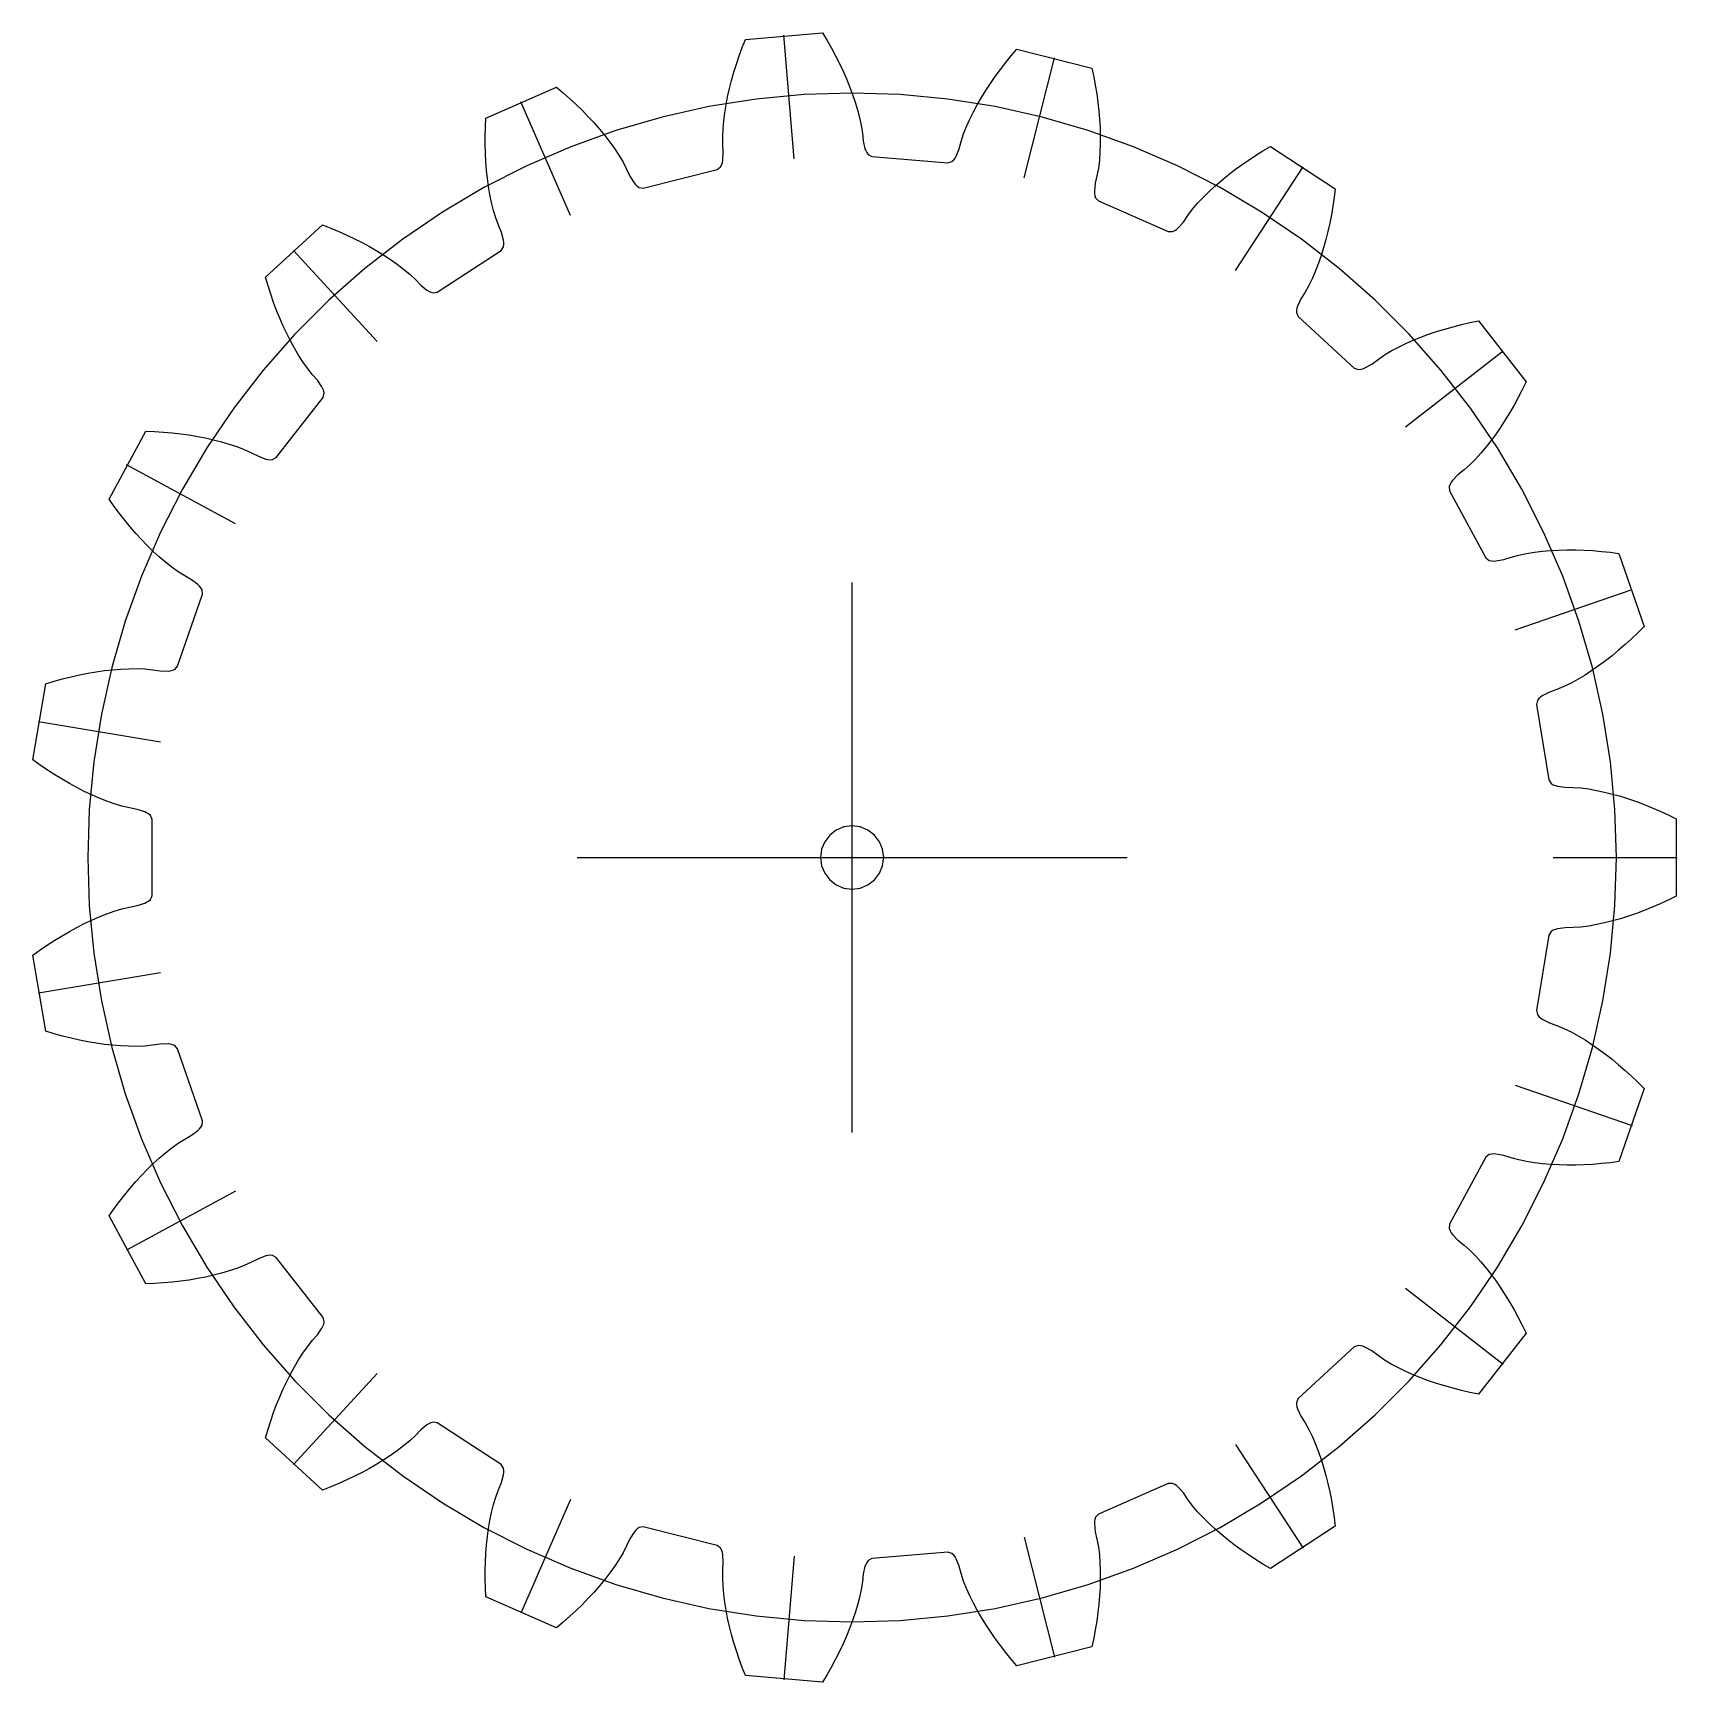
# Model space of a CAD drawing. Extents: x 0.1 to 26.1, y 0 to 26.1.
import ezdxf

# ---------------------------------------------------------------- set-up
doc = ezdxf.new("R2010")
doc.units = 0

msp = doc.modelspace()

# ---------------------------------------------------------------- linework, layer by layer
for p, q in [((11.36911, 26.00139), (12.5878, 26.10238)), ((12.5878, 26.10238), (12.65968, 25.98222)), ((11.27028, 25.74082), (11.31799, 25.87105)), ((11.31799, 25.87105), (11.36911, 26.00139)), ((12.13909, 24.11325), (11.97727, 26.06616)), ((12.65968, 25.98222), (12.72817, 25.86162)), ((12.72817, 25.86162), (12.7932, 25.74062)), ((15.57337, 25.74079), (15.66404, 25.84747)), ((15.66404, 25.84747), (16.84949, 25.54728)), ((11.18539, 25.48093), (11.22605, 25.61076)), ((11.22605, 25.61076), (11.27028, 25.74082)), ((12.7932, 25.74062), (12.85468, 25.61925)), ((12.85468, 25.61925), (12.91251, 25.49756)), ((15.4019, 25.52445), (15.48596, 25.63311)), ((15.48596, 25.63311), (15.57337, 25.74079)), ((15.77923, 23.81162), (16.26028, 25.71126)), ((11.11515, 25.22217), (11.14838, 25.35138)), ((11.14838, 25.35138), (11.18539, 25.48093)), ((12.91251, 25.49756), (12.96656, 25.37558)), ((12.96656, 25.37558), (13.01667, 25.25336)), ((15.24421, 25.30435), (15.32128, 25.41486)), ((15.32128, 25.41486), (15.4019, 25.52445)), ((16.84949, 25.54728), (16.87846, 25.41029)), ((16.87846, 25.41029), (16.90408, 25.27399)), ((7.25691, 24.75241), (8.37678, 25.24363)), ((8.37678, 25.24363), (8.48378, 25.15333)), ((8.48378, 25.15333), (8.58772, 25.0615)), ((8.58772, 25.0615), (8.68852, 24.96817)), ((11.53937, 25.05577), (10.78885, 24.9369)), ((11.06061, 24.96505), (11.08583, 25.09337)), ((11.08583, 25.09337), (11.11515, 25.22217)), ((12.29588, 25.12728), (11.53937, 25.05577)), ((13.05538, 25.15115), (12.29588, 25.12728)), ((13.01667, 25.25336), (13.06267, 25.13095)), ((13.81488, 25.12728), (13.05538, 25.15115)), ((13.06267, 25.13095), (13.10431, 25.00838)), ((14.57138, 25.05577), (13.81488, 25.12728)), ((15.3219, 24.9369), (14.57138, 25.05577)), ((15.03576, 24.96745), (15.10127, 25.08063)), ((15.10127, 25.08063), (15.17082, 25.19293)), ((15.17082, 25.19293), (15.24421, 25.30435)), ((16.90408, 25.27399), (16.9263, 25.13842)), ((16.9263, 25.13842), (16.94504, 25.00367)), ((8.59825, 23.21659), (7.81109, 25.01114)), ((8.68852, 24.96817), (8.78607, 24.87334)), ((8.78607, 24.87334), (8.88028, 24.77702)), ((10.78885, 24.9369), (10.04728, 24.77114)), ((11.02346, 24.7102), (11.03971, 24.8373)), ((11.03971, 24.8373), (11.06061, 24.96505)), ((13.10431, 25.00838), (13.14126, 24.88569)), ((13.14126, 24.88569), (13.17307, 24.76293)), ((14.91787, 24.73848), (14.97451, 24.85341)), ((14.97451, 24.85341), (15.03576, 24.96745)), ((16.06347, 24.77114), (15.3219, 24.9369)), ((16.94504, 25.00367), (16.96022, 24.86979)), ((16.96022, 24.86979), (16.97173, 24.73688)), ((7.24805, 24.47387), (7.25088, 24.61253)), ((7.25088, 24.61253), (7.25691, 24.75241)), ((9.31758, 24.55914), (8.60262, 24.30174)), ((8.88028, 24.77702), (8.971, 24.6792)), ((8.971, 24.6792), (9.05809, 24.57988)), ((9.05809, 24.57988), (9.14134, 24.47903)), ((10.04728, 24.77114), (9.31758, 24.55914)), ((11.0069, 24.45852), (11.01229, 24.58389)), ((11.01229, 24.58389), (11.02346, 24.7102)), ((13.17307, 24.76293), (13.19901, 24.64016)), ((13.19901, 24.64016), (13.21775, 24.51743)), ((14.82049, 24.5058), (14.86629, 24.62263)), ((14.86629, 24.62263), (14.91787, 24.73848)), ((16.79318, 24.55914), (16.06347, 24.77114)), ((17.50813, 24.30174), (16.79318, 24.55914)), ((16.97173, 24.73688), (16.97945, 24.60501)), ((16.97945, 24.60501), (16.98321, 24.47429)), ((7.24844, 24.33649), (7.24805, 24.47387)), ((7.25214, 24.20049), (7.24844, 24.33649)), ((8.60262, 24.30174), (7.90524, 23.99996)), ((9.14134, 24.47903), (9.22052, 24.37662)), ((9.22052, 24.37662), (9.29531, 24.27258)), ((9.29531, 24.27258), (9.36525, 24.1668)), ((11.00863, 24.33437), (11.0069, 24.45852)), ((11.01635, 24.21129), (11.00863, 24.33437)), ((13.21775, 24.51743), (13.23039, 24.39475)), ((13.23039, 24.39475), (13.25877, 24.27178)), ((13.25877, 24.27178), (13.2708, 24.24093)), ((14.70091, 24.15228), (14.74915, 24.2689)), ((14.74915, 24.2689), (14.78181, 24.38782)), ((14.78181, 24.38782), (14.82049, 24.5058)), ((16.98279, 24.34484), (16.9779, 24.2168)), ((16.98321, 24.47429), (16.98279, 24.34484)), ((18.20551, 23.99996), (17.50813, 24.30174)), ((19.55588, 24.23587), (19.67628, 24.30733)), ((19.67628, 24.30733), (20.70002, 23.63848)), ((7.2592, 24.06594), (7.25214, 24.20049)), ((7.26972, 23.93295), (7.2592, 24.06594)), ((9.36525, 24.1668), (9.42966, 24.0591)), ((9.42966, 24.0591), (9.48723, 23.9491)), ((10.97445, 23.98544), (10.99141, 24.01982)), ((10.99141, 24.01982), (11.00181, 24.05292)), ((11.00181, 24.05292), (11.00859, 24.08533)), ((11.00859, 24.08533), (11.01635, 24.21129)), ((13.2708, 24.24093), (13.2865, 24.20999)), ((13.2865, 24.20999), (13.30889, 24.17888)), ((13.30889, 24.17888), (13.36865, 24.14673)), ((13.36865, 24.14673), (14.57195, 24.04702)), ((14.57195, 24.04702), (14.63619, 24.0689)), ((14.63619, 24.0689), (14.66339, 24.0959)), ((14.66339, 24.0959), (14.68397, 24.12383)), ((14.68397, 24.12383), (14.70091, 24.15228)), ((16.96813, 24.09037), (16.9528, 23.96583)), ((16.9779, 24.2168), (16.96813, 24.09037)), ((19.10285, 23.92995), (19.21162, 24.00945)), ((19.21162, 24.00945), (19.32346, 24.08693)), ((19.32346, 24.08693), (19.43824, 24.1624)), ((19.43824, 24.1624), (19.55588, 24.23587)), ((7.90524, 23.99996), (7.22819, 23.65498)), ((7.28381, 23.80161), (7.26972, 23.93295)), ((7.30162, 23.67205), (7.28381, 23.80161)), ((9.48723, 23.9491), (9.53902, 23.83718)), ((9.53902, 23.83718), (9.60579, 23.73009)), ((9.75032, 23.64749), (10.9208, 23.94389)), ((10.9208, 23.94389), (10.97445, 23.98544)), ((16.93067, 23.84366), (16.9028, 23.72352)), ((16.9528, 23.96583), (16.93067, 23.84366)), ((18.88256, 23.65498), (18.20551, 23.99996)), ((18.7963, 23.679), (18.89502, 23.76477)), ((18.89502, 23.76477), (18.99726, 23.8484)), ((18.99726, 23.8484), (19.10285, 23.92995)), ((19.12419, 22.34439), (20.19599, 23.9849)), ((7.22819, 23.65498), (6.57413, 23.26818)), ((7.32334, 23.54444), (7.30162, 23.67205)), ((7.34924, 23.41895), (7.32334, 23.54444)), ((9.60579, 23.73009), (9.62718, 23.70482)), ((9.62718, 23.70482), (9.65208, 23.68065)), ((9.65208, 23.68065), (9.68336, 23.65849)), ((9.68336, 23.65849), (9.75032, 23.64749)), ((16.9028, 23.72352), (16.88971, 23.598)), ((16.88971, 23.598), (16.89107, 23.56492)), ((16.89107, 23.56492), (16.89588, 23.53056)), ((16.89588, 23.53056), (16.90695, 23.49386)), ((16.90695, 23.49386), (16.95303, 23.44405)), ((18.52405, 23.40788), (18.61045, 23.5007)), ((18.61045, 23.5007), (18.70134, 23.59101)), ((18.70134, 23.59101), (18.7963, 23.679)), ((19.53662, 23.26818), (18.88256, 23.65498)), ((20.68295, 23.49952), (20.66292, 23.36228)), ((20.70002, 23.63848), (20.68295, 23.49952)), ((6.57413, 23.26818), (5.94566, 22.84106)), ((7.37969, 23.29585), (7.34924, 23.41895)), ((7.4153, 23.17553), (7.37969, 23.29585)), ((16.95303, 23.44405), (18.05876, 22.95903)), ((18.36791, 23.21323), (18.4428, 23.31225)), ((18.4428, 23.31225), (18.52405, 23.40788)), ((20.16509, 22.84106), (19.53662, 23.26818)), ((20.63992, 23.22684), (20.61389, 23.0933)), ((20.66292, 23.36228), (20.63992, 23.22684)), ((3.77307, 22.23588), (4.67276, 23.0641)), ((4.67276, 23.0641), (4.80328, 23.01343)), ((4.80328, 23.01343), (4.93141, 22.96033)), ((7.45724, 23.05867), (7.4153, 23.17553)), ((7.50451, 22.94476), (7.45724, 23.05867)), ((18.12662, 22.95887), (18.16112, 22.97557)), ((18.16112, 22.97557), (18.18965, 22.99531)), ((18.18965, 22.99531), (18.21491, 23.01672)), ((18.21491, 23.01672), (18.2984, 23.11136)), ((18.2984, 23.11136), (18.36791, 23.21323)), ((20.61389, 23.0933), (20.58478, 22.96175)), ((4.93141, 22.96033), (5.05705, 22.90478)), ((5.05705, 22.90478), (5.18011, 22.84677)), ((5.18011, 22.84677), (5.30049, 22.78625)), ((5.30049, 22.78625), (5.41806, 22.72319)), ((5.94566, 22.84106), (5.34524, 22.37533)), ((5.41806, 22.72319), (5.53267, 22.65753)), ((7.50096, 22.66083), (7.53821, 22.71755)), ((7.53807, 22.8231), (7.50451, 22.94476)), ((7.54218, 22.79025), (7.53807, 22.8231)), ((7.53821, 22.71755), (7.5431, 22.75557)), ((7.5431, 22.75557), (7.54218, 22.79025)), ((18.05876, 22.95903), (18.12662, 22.95887)), ((20.76551, 22.37533), (20.16509, 22.84106)), ((20.51699, 22.70508), (20.4781, 22.58022)), ((20.55251, 22.8323), (20.51699, 22.70508)), ((20.58478, 22.96175), (20.55251, 22.8323)), ((5.54041, 21.2188), (4.21321, 22.66053)), ((5.53267, 22.65753), (5.64416, 22.58918)), ((5.64416, 22.58918), (5.7523, 22.51803)), ((5.7523, 22.51803), (5.85682, 22.44391)), ((5.85682, 22.44391), (5.95732, 22.36657)), ((6.49014, 22.00043), (7.50096, 22.66083)), ((20.43567, 22.45792), (20.38948, 22.33841)), ((20.4781, 22.58022), (20.43567, 22.45792)), ((3.81279, 22.10162), (3.77307, 22.23588)), ((5.34524, 22.37533), (4.77525, 21.87282)), ((5.95732, 22.36657), (6.0532, 22.28562)), ((6.0532, 22.28562), (6.14337, 22.20028)), ((6.14337, 22.20028), (6.2287, 22.11123)), ((20.33918, 22.222), (20.28425, 22.10917)), ((20.38948, 22.33841), (20.33918, 22.222)), ((21.3355, 21.87282), (20.76551, 22.37533)), ((3.85512, 21.96954), (3.81279, 22.10162)), ((3.90011, 21.83974), (3.85512, 21.96954)), ((6.2287, 22.11123), (6.32662, 22.03163)), ((6.32662, 22.03163), (6.35506, 22.01467)), ((6.35506, 22.01467), (6.38646, 21.9999)), ((6.38646, 21.9999), (6.42323, 21.9891)), ((6.42323, 21.9891), (6.49014, 22.00043)), ((20.22365, 22.00081), (20.15828, 21.89624)), ((20.28425, 22.10917), (20.22365, 22.00081)), ((3.94776, 21.71231), (3.90011, 21.83974)), ((3.99813, 21.58735), (3.94776, 21.71231)), ((4.77525, 21.87282), (4.23793, 21.3355)), ((20.08907, 21.71598), (20.08763, 21.67767)), ((20.08763, 21.67767), (20.11504, 21.6156)), ((20.09569, 21.75004), (20.08907, 21.71598)), ((20.10514, 21.78177), (20.09569, 21.75004)), ((20.15828, 21.89624), (20.10514, 21.78177)), ((21.87282, 21.3355), (21.3355, 21.87282)), ((4.05126, 21.46497), (3.99813, 21.58735)), ((4.10724, 21.34532), (4.05126, 21.46497)), ((20.11504, 21.6156), (21.00338, 20.79782)), ((22.30615, 21.37712), (22.43484, 21.417)), ((22.43484, 21.417), (22.56578, 21.45397)), ((22.56578, 21.45397), (22.69885, 21.48808)), ((22.69885, 21.48808), (22.83397, 21.51936)), ((22.83397, 21.51936), (22.97105, 21.54786)), ((22.97105, 21.54786), (23.72215, 20.58285)), ((4.23793, 21.3355), (3.73542, 20.76551)), ((4.16615, 21.22857), (4.10724, 21.34532)), ((4.22813, 21.11492), (4.16615, 21.22857)), ((21.70105, 21.13102), (21.81634, 21.18692)), ((21.81634, 21.18692), (21.93472, 21.2393)), ((22.37533, 20.76551), (21.87282, 21.3355)), ((21.93472, 21.2393), (22.05594, 21.28837)), ((22.05594, 21.28837), (22.1798, 21.33428)), ((22.1798, 21.33428), (22.30615, 21.37712)), ((4.29336, 21.00464), (4.22813, 21.11492)), ((4.36213, 20.8981), (4.29336, 21.00464)), ((4.43489, 20.79586), (4.36213, 20.8981)), ((21.27949, 20.86409), (21.37831, 20.93787)), ((21.37831, 20.93787), (21.4813, 21.00722)), ((21.4813, 21.00722), (21.5892, 21.07128)), ((21.5892, 21.07128), (21.70105, 21.13102)), ((21.8115, 19.87054), (23.3579, 21.07415)), ((3.73542, 20.76551), (3.26969, 20.16509)), ((4.5125, 20.69895), (4.43489, 20.79586)), ((4.59419, 20.60656), (4.5125, 20.69895)), ((21.00338, 20.79782), (21.06751, 20.77564)), ((21.06751, 20.77564), (21.10556, 20.78024)), ((21.10556, 20.78024), (21.13896, 20.78964)), ((21.13896, 20.78964), (21.1698, 20.80169)), ((21.1698, 20.80169), (21.27949, 20.86409)), ((22.84106, 20.16509), (22.37533, 20.76551)), ((4.66544, 20.5024), (4.59419, 20.60656)), ((4.67999, 20.47266), (4.66544, 20.5024)), ((4.69212, 20.44015), (4.67999, 20.47266)), ((4.68303, 20.33686), (4.69985, 20.40261)), ((4.69985, 20.40261), (4.69212, 20.44015)), ((23.66087, 20.45696), (23.59737, 20.33365)), ((23.72215, 20.58285), (23.66087, 20.45696)), ((3.26969, 20.16509), (2.84257, 19.53662)), ((3.94141, 19.38403), (4.68303, 20.33686)), ((23.26818, 19.53662), (22.84106, 20.16509)), ((23.46366, 20.09518), (23.39341, 19.98021)), ((23.53164, 20.21303), (23.46366, 20.09518)), ((23.59737, 20.33365), (23.53164, 20.21303)), ((23.32086, 19.86825), (23.24595, 19.75944)), ((23.39341, 19.98021), (23.32086, 19.86825)), ((1.2951, 18.72449), (1.87712, 19.79997)), ((1.87712, 19.79997), (2.01703, 19.79442)), ((2.01703, 19.79442), (2.15545, 19.7858)), ((2.15545, 19.7858), (2.29232, 19.77406)), ((2.29232, 19.77406), (2.42755, 19.75915)), ((2.42755, 19.75915), (2.56106, 19.741)), ((2.56106, 19.741), (2.69273, 19.71953)), ((2.69273, 19.71953), (2.82246, 19.69464)), ((2.82246, 19.69464), (2.9501, 19.66619)), ((2.9501, 19.66619), (3.07549, 19.63401)), ((3.07549, 19.63401), (3.19841, 19.59784)), ((3.19841, 19.59784), (3.31857, 19.55733)), ((23.16863, 19.65398), (23.08879, 19.55208)), ((23.24595, 19.75944), (23.16863, 19.65398)), ((2.84257, 19.53662), (2.45577, 18.88256)), ((3.31857, 19.55733), (3.43554, 19.5119)), ((3.43554, 19.5119), (3.54854, 19.46046)), ((3.54854, 19.46046), (3.65816, 19.40394)), ((3.65816, 19.40394), (3.77662, 19.36045)), ((3.77662, 19.36045), (3.80903, 19.35364)), ((3.80903, 19.35364), (3.84352, 19.34986)), ((3.84352, 19.34986), (3.88181, 19.35159)), ((3.88181, 19.35159), (3.94141, 19.38403)), ((22.92092, 19.36028), (22.83233, 19.2714)), ((23.00629, 19.45405), (22.92092, 19.36028)), ((23.08879, 19.55208), (23.00629, 19.45405)), ((23.65498, 18.88256), (23.26818, 19.53662)), ((3.29693, 18.33638), (1.57352, 19.26905)), ((22.64404, 19.11091), (22.55662, 19.01989)), ((22.73983, 19.18859), (22.64404, 19.11091)), ((22.83233, 19.2714), (22.73983, 19.18859)), ((2.45577, 18.88256), (2.11079, 18.20551)), ((22.52006, 18.96288), (22.50626, 18.92712)), ((22.50626, 18.92712), (22.51203, 18.85951)), ((22.51203, 18.85951), (23.0867, 17.79761)), ((22.53738, 18.99295), (22.52006, 18.96288)), ((22.55662, 19.01989), (22.53738, 18.99295)), ((23.99996, 18.20551), (23.65498, 18.88256)), ((1.37627, 18.6104), (1.2951, 18.72449)), ((1.45919, 18.49923), (1.37627, 18.6104)), ((1.54388, 18.39107), (1.45919, 18.49923)), ((1.63033, 18.28602), (1.54388, 18.39107)), ((1.71855, 18.18418), (1.63033, 18.28602)), ((1.80854, 18.08568), (1.71855, 18.18418)), ((1.90033, 17.9907), (1.80854, 18.08568)), ((2.11079, 18.20551), (1.80901, 17.50813)), ((24.30174, 17.50813), (23.99996, 18.20551)), ((1.99396, 17.8994), (1.90033, 17.9907)), ((2.08948, 17.81203), (1.99396, 17.8994)), ((2.18699, 17.72891), (2.08948, 17.81203)), ((23.0867, 17.79761), (23.14015, 17.7558)), ((23.14015, 17.7558), (23.17764, 17.74779)), ((23.17764, 17.74779), (23.21228, 17.74584)), ((23.21228, 17.74584), (23.24536, 17.74722)), ((23.24536, 17.74722), (23.36937, 17.77062)), ((23.36937, 17.77062), (23.48679, 17.80833)), ((23.48679, 17.80833), (23.60671, 17.84047)), ((23.60671, 17.84047), (23.72957, 17.86603)), ((23.72957, 17.86603), (23.85476, 17.88621)), ((23.85476, 17.88621), (23.98196, 17.90165)), ((23.98196, 17.90165), (24.11093, 17.91276)), ((24.11093, 17.91276), (24.24152, 17.91981)), ((24.24152, 17.91981), (24.37357, 17.92301)), ((24.37357, 17.92301), (24.50698, 17.92251)), ((24.50698, 17.92251), (24.64165, 17.91844)), ((24.64165, 17.91844), (24.7775, 17.91089)), ((24.7775, 17.91089), (24.91443, 17.89994)), ((24.91443, 17.89994), (25.05239, 17.88566)), ((25.05239, 17.88566), (25.19129, 17.8681)), ((25.19129, 17.8681), (25.58836, 16.71149)), ((1.80901, 17.50813), (1.55161, 16.79318)), ((2.28663, 17.65047), (2.18699, 17.72891)), ((2.38864, 17.57739), (2.28663, 17.65047)), ((2.49351, 17.51093), (2.38864, 17.57739)), ((2.60078, 17.45008), (2.49351, 17.51093)), ((24.55914, 16.79318), (24.30174, 17.50813)), ((2.38032, 16.08183), (2.77237, 17.22384)), ((2.70199, 17.37469), (2.60078, 17.45008)), ((2.72541, 17.35128), (2.70199, 17.37469)), ((2.74743, 17.32448), (2.72541, 17.35128)), ((2.76693, 17.29148), (2.74743, 17.32448)), ((2.77237, 17.22384), (2.76693, 17.29148)), ((13.05538, 8.70358), (13.05538, 17.40717)), ((23.54995, 16.65817), (25.40338, 17.29445)), ((1.55161, 16.79318), (1.33961, 16.06347)), ((24.77114, 16.06347), (24.55914, 16.79318)), ((25.58836, 16.71149), (25.48952, 16.61232)), ((25.38943, 16.51632), (25.28809, 16.42357)), ((25.48952, 16.61232), (25.38943, 16.51632)), ((25.08176, 16.24825), (24.97678, 16.16591)), ((25.18553, 16.33418), (25.08176, 16.24825)), ((25.28809, 16.42357), (25.18553, 16.33418)), ((0.69394, 15.91527), (0.82669, 15.94507)), ((0.82669, 15.94507), (0.95885, 15.97126)), ((0.95885, 15.97126), (1.09036, 15.99371)), ((1.09036, 15.99371), (1.22114, 16.01229)), ((1.33961, 16.06347), (1.17385, 15.3219)), ((1.22114, 16.01229), (1.3511, 16.02682)), ((1.3511, 16.02682), (1.48015, 16.0371)), ((1.48015, 16.0371), (1.60815, 16.0428)), ((1.60815, 16.0428), (1.73496, 16.0435)), ((1.73496, 16.0435), (1.86034, 16.03852)), ((1.86034, 16.03852), (1.98392, 16.02655)), ((1.98392, 16.02655), (2.10595, 16.00869)), ((2.10595, 16.00869), (2.23212, 16.00601)), ((2.23212, 16.00601), (2.26498, 16.0101)), ((2.26498, 16.0101), (2.29882, 16.01773)), ((2.29882, 16.01773), (2.33448, 16.03179)), ((2.33448, 16.03179), (2.38032, 16.08183)), ((24.65463, 15.94223), (24.54477, 15.87629)), ((24.76323, 16.01268), (24.65463, 15.94223)), ((24.87061, 16.08732), (24.76323, 16.01268)), ((24.9369, 15.3219), (24.77114, 16.06347)), ((24.97678, 16.16591), (24.87061, 16.08732)), ((0.09155, 14.59877), (0.29283, 15.80496)), ((0.29283, 15.80496), (0.42695, 15.84514)), ((0.42695, 15.84514), (0.56067, 15.88193)), ((0.56067, 15.88193), (0.69394, 15.91527)), ((24.09073, 15.66937), (23.97849, 15.61167)), ((24.20655, 15.71174), (24.09073, 15.66937)), ((24.32093, 15.76003), (24.20655, 15.71174)), ((24.43358, 15.81532), (24.32093, 15.76003)), ((24.54477, 15.87629), (24.43358, 15.81532)), ((23.90074, 15.54028), (23.88424, 15.47446)), ((23.88424, 15.47446), (24.08298, 14.28349)), ((23.9254, 15.56962), (23.90074, 15.54028)), ((23.95154, 15.59244), (23.9254, 15.56962)), ((23.97849, 15.61167), (23.95154, 15.59244)), ((2.11093, 14.88168), (0.17806, 15.20422)), ((1.17385, 15.3219), (1.05498, 14.57138)), ((25.05577, 14.57138), (24.9369, 15.3219)), ((0.20536, 14.51721), (0.09155, 14.59877)), ((0.31989, 14.439), (0.20536, 14.51721)), ((0.43511, 14.36419), (0.31989, 14.439)), ((0.55099, 14.2929), (0.43511, 14.36419)), ((1.05498, 14.57138), (0.98347, 13.81488)), ((25.12728, 13.81488), (25.05577, 14.57138)), ((0.66749, 14.22522), (0.55099, 14.2929)), ((0.78458, 14.16129), (0.66749, 14.22522)), ((0.90224, 14.10125), (0.78458, 14.16129)), ((1.02044, 14.0453), (0.90224, 14.10125)), ((24.08298, 14.28349), (24.11995, 14.22659)), ((24.11995, 14.22659), (24.15281, 14.20685)), ((24.15281, 14.20685), (24.18494, 14.19376)), ((24.18494, 14.19376), (24.21668, 14.18432)), ((24.21668, 14.18432), (24.34157, 14.16619)), ((24.34157, 14.16619), (24.46487, 14.16372)), ((24.46487, 14.16372), (24.58873, 14.15519)), ((24.58873, 14.15519), (24.71323, 14.13947)), ((24.71323, 14.13947), (24.83819, 14.1179)), ((24.83819, 14.1179), (24.96351, 14.09121)), ((24.96351, 14.09121), (25.0891, 14.05984)), ((1.13916, 13.99368), (1.02044, 14.0453)), ((1.25838, 13.94673), (1.13916, 13.99368)), ((1.37808, 13.90489), (1.25838, 13.94673)), ((1.4983, 13.86889), (1.37808, 13.90489)), ((1.61907, 13.84009), (1.4983, 13.86889)), ((1.74028, 13.81736), (1.61907, 13.84009)), ((25.0891, 14.05984), (25.2149, 14.02411)), ((25.2149, 14.02411), (25.34084, 13.98425)), ((25.34084, 13.98425), (25.46686, 13.94046)), ((25.46686, 13.94046), (25.59291, 13.89288)), ((25.59291, 13.89288), (25.71894, 13.84164)), ((25.71894, 13.84164), (25.8449, 13.78682)), ((0.98347, 13.81488), (0.9596, 13.05538)), ((1.86048, 13.77892), (1.74028, 13.81736)), ((1.89023, 13.76438), (1.86048, 13.77892)), ((1.91977, 13.74618), (1.89023, 13.76438)), ((1.94893, 13.7213), (1.91977, 13.74618)), ((1.97604, 13.65909), (1.94893, 13.7213)), ((1.97604, 13.65909), (1.97604, 13.65909)), ((1.97604, 12.45166), (1.97604, 13.65909)), ((25.15115, 13.05538), (25.12728, 13.81488)), ((25.8449, 13.78682), (25.97075, 13.72852)), ((25.97075, 13.72852), (26.09643, 13.66681)), ((26.09643, 13.66681), (26.09643, 12.44394)), ((12.70182, 13.40893), (12.62236, 13.30538)), ((12.80538, 13.48839), (12.70182, 13.40893)), ((12.92597, 13.53834), (12.80538, 13.48839)), ((13.05538, 13.55538), (12.92597, 13.53834)), ((13.18479, 13.53834), (13.05538, 13.55538)), ((13.30538, 13.48839), (13.18479, 13.53834)), ((13.40893, 13.40893), (13.30538, 13.48839)), ((13.48839, 13.30538), (13.40893, 13.40893)), ((0.9596, 13.05538), (0.98347, 12.29588)), ((8.70358, 13.05538), (17.40717, 13.05538)), ((12.57241, 13.18479), (12.55538, 13.05538)), ((12.55538, 13.05538), (12.57241, 12.92597)), ((12.62236, 13.30538), (12.57241, 13.18479)), ((13.53834, 13.18479), (13.48839, 13.30538)), ((13.55538, 13.05538), (13.53834, 13.18479)), ((13.53834, 12.92597), (13.55538, 13.05538)), ((13.55538, 13.05538), (13.55538, 13.05538)), ((13.55538, 13.05538), (13.55538, 13.05538)), ((24.15115, 13.05538), (26.11075, 13.05538)), ((25.12728, 12.29588), (25.15115, 13.05538)), ((25.15115, 13.05538), (25.15115, 13.05538)), ((25.15115, 13.05538), (25.15115, 13.05538)), ((12.57241, 12.92597), (12.62236, 12.80538)), ((12.62236, 12.80538), (12.70182, 12.70182)), ((13.40893, 12.70182), (13.48839, 12.80538)), ((13.48839, 12.80538), (13.53834, 12.92597)), ((12.70182, 12.70182), (12.80538, 12.62236)), ((12.80538, 12.62236), (12.92597, 12.57241)), ((12.92597, 12.57241), (13.05538, 12.55538)), ((13.05538, 12.55538), (13.18479, 12.57241)), ((13.18479, 12.57241), (13.30538, 12.62236)), ((13.30538, 12.62236), (13.40893, 12.70182)), ((0.98347, 12.29588), (1.05498, 11.53937)), ((1.4983, 12.24186), (1.61907, 12.27067)), ((1.61907, 12.27067), (1.74028, 12.29339)), ((1.74028, 12.29339), (1.86048, 12.33183)), ((1.86048, 12.33183), (1.89023, 12.34637)), ((1.89023, 12.34637), (1.91977, 12.36457)), ((1.91977, 12.36457), (1.94893, 12.38945)), ((1.94893, 12.38945), (1.97604, 12.45166)), ((25.05577, 11.53937), (25.12728, 12.29588)), ((25.71894, 12.26912), (25.59291, 12.21787)), ((25.8449, 12.32393), (25.71894, 12.26912)), ((25.97075, 12.38223), (25.8449, 12.32393)), ((26.09643, 12.44394), (25.97075, 12.38223)), ((0.78458, 11.94946), (0.90224, 12.0095)), ((0.90224, 12.0095), (1.02044, 12.06545)), ((1.02044, 12.06545), (1.13916, 12.11707)), ((1.13916, 12.11707), (1.25838, 12.16403)), ((1.25838, 12.16403), (1.37808, 12.20586)), ((1.37808, 12.20586), (1.4983, 12.24186)), ((24.96351, 12.01954), (24.83819, 11.99285)), ((25.0891, 12.05091), (24.96351, 12.01954)), ((25.2149, 12.08665), (25.0891, 12.05091)), ((25.34084, 12.1265), (25.2149, 12.08665)), ((25.46686, 12.17029), (25.34084, 12.1265)), ((25.59291, 12.21787), (25.46686, 12.17029)), ((0.31989, 11.67176), (0.43511, 11.74656)), ((0.43511, 11.74656), (0.55099, 11.81785)), ((0.55099, 11.81785), (0.66749, 11.88553)), ((0.66749, 11.88553), (0.78458, 11.94946)), ((24.08298, 11.82726), (23.88424, 10.63629)), ((24.11995, 11.88416), (24.08298, 11.82726)), ((24.15281, 11.9039), (24.11995, 11.88416)), ((24.18494, 11.91699), (24.15281, 11.9039)), ((24.21668, 11.92643), (24.18494, 11.91699)), ((24.34157, 11.94456), (24.21668, 11.92643)), ((24.46487, 11.94703), (24.34157, 11.94456)), ((24.58873, 11.95556), (24.46487, 11.94703)), ((24.71323, 11.97128), (24.58873, 11.95556)), ((24.83819, 11.99285), (24.71323, 11.97128)), ((0.09155, 11.51198), (0.20536, 11.59354)), ((0.29283, 10.3058), (0.09155, 11.51198)), ((0.20536, 11.59354), (0.31989, 11.67176)), ((1.05498, 11.53937), (1.17385, 10.78885)), ((24.9369, 10.78885), (25.05577, 11.53937)), ((2.11093, 11.22907), (0.17806, 10.90653)), ((1.17385, 10.78885), (1.33961, 10.04728)), ((24.77114, 10.04728), (24.9369, 10.78885)), ((23.88424, 10.63629), (23.90074, 10.57047)), ((23.90074, 10.57047), (23.9254, 10.54113)), ((23.9254, 10.54113), (23.95154, 10.51832)), ((23.95154, 10.51832), (23.97849, 10.49908)), ((23.97849, 10.49908), (24.09073, 10.44138)), ((24.09073, 10.44138), (24.20655, 10.39901)), ((0.42695, 10.26561), (0.29283, 10.3058)), ((0.56067, 10.22882), (0.42695, 10.26561)), ((0.69394, 10.19548), (0.56067, 10.22882)), ((0.82669, 10.16568), (0.69394, 10.19548)), ((24.20655, 10.39901), (24.32093, 10.35072)), ((24.32093, 10.35072), (24.43358, 10.29543)), ((24.43358, 10.29543), (24.54477, 10.23446)), ((24.54477, 10.23446), (24.65463, 10.16852)), ((0.95885, 10.1395), (0.82669, 10.16568)), ((1.09036, 10.11705), (0.95885, 10.1395)), ((1.22114, 10.09847), (1.09036, 10.11705)), ((1.3511, 10.08393), (1.22114, 10.09847)), ((1.33961, 10.04728), (1.55161, 9.31758)), ((1.48015, 10.07365), (1.3511, 10.08393)), ((1.60815, 10.06795), (1.48015, 10.07365)), ((1.73496, 10.06725), (1.60815, 10.06795)), ((1.86034, 10.07224), (1.73496, 10.06725)), ((1.98392, 10.0842), (1.86034, 10.07224)), ((2.10595, 10.10206), (1.98392, 10.0842)), ((2.23212, 10.10474), (2.10595, 10.10206)), ((2.26498, 10.10065), (2.23212, 10.10474)), ((2.29882, 10.09303), (2.26498, 10.10065)), ((2.33448, 10.07896), (2.29882, 10.09303)), ((2.38032, 10.02893), (2.33448, 10.07896)), ((2.77237, 8.88691), (2.38032, 10.02893)), ((24.55914, 9.31758), (24.77114, 10.04728)), ((24.65463, 10.16852), (24.76323, 10.09807)), ((24.76323, 10.09807), (24.87061, 10.02343)), ((24.87061, 10.02343), (24.97678, 9.94484)), ((24.97678, 9.94484), (25.08176, 9.86251)), ((25.08176, 9.86251), (25.18553, 9.77658)), ((25.18553, 9.77658), (25.28809, 9.68718)), ((25.28809, 9.68718), (25.38943, 9.59443)), ((23.54995, 9.45258), (25.40338, 8.8163)), ((25.58836, 9.39926), (25.19129, 8.24265)), ((25.38943, 9.59443), (25.48952, 9.49843)), ((25.48952, 9.49843), (25.58836, 9.39926)), ((1.55161, 9.31758), (1.80901, 8.60262)), ((24.30174, 8.60262), (24.55914, 9.31758)), ((2.76693, 8.81927), (2.77237, 8.88691)), ((2.49351, 8.59982), (2.60078, 8.66067)), ((2.60078, 8.66067), (2.70199, 8.73606)), ((2.70199, 8.73606), (2.72541, 8.75947)), ((2.72541, 8.75947), (2.74743, 8.78627)), ((2.74743, 8.78627), (2.76693, 8.81927)), ((1.80901, 8.60262), (2.11079, 7.90524)), ((2.08948, 8.29872), (2.18699, 8.38184)), ((2.18699, 8.38184), (2.28663, 8.46028)), ((2.28663, 8.46028), (2.38864, 8.53336)), ((2.38864, 8.53336), (2.49351, 8.59982)), ((23.14015, 8.35495), (23.0867, 8.31315)), ((23.17764, 8.36296), (23.14015, 8.35495)), ((23.21228, 8.36491), (23.17764, 8.36296)), ((23.24536, 8.36353), (23.21228, 8.36491)), ((23.36937, 8.34013), (23.24536, 8.36353)), ((23.99996, 7.90524), (24.30174, 8.60262)), ((1.80854, 8.02507), (1.90033, 8.12006)), ((1.90033, 8.12006), (1.99396, 8.21135)), ((1.99396, 8.21135), (2.08948, 8.29872)), ((23.0867, 8.31315), (22.51203, 7.25124)), ((23.48679, 8.30243), (23.36937, 8.34013)), ((23.60671, 8.27028), (23.48679, 8.30243)), ((23.72957, 8.24472), (23.60671, 8.27028)), ((23.85476, 8.22454), (23.72957, 8.24472)), ((23.98196, 8.2091), (23.85476, 8.22454)), ((24.11093, 8.19799), (23.98196, 8.2091)), ((24.24152, 8.19094), (24.11093, 8.19799)), ((24.37357, 8.18774), (24.24152, 8.19094)), ((24.50698, 8.18824), (24.37357, 8.18774)), ((24.64165, 8.19231), (24.50698, 8.18824)), ((24.7775, 8.19986), (24.64165, 8.19231)), ((24.91443, 8.21081), (24.7775, 8.19986)), ((25.05239, 8.22509), (24.91443, 8.21081)), ((25.19129, 8.24265), (25.05239, 8.22509)), ((1.63033, 7.82474), (1.71855, 7.92658)), ((1.71855, 7.92658), (1.80854, 8.02507)), ((2.11079, 7.90524), (2.45577, 7.22819)), ((23.65498, 7.22819), (23.99996, 7.90524)), ((1.37627, 7.50035), (1.45919, 7.61152)), ((1.45919, 7.61152), (1.54388, 7.71968)), ((1.54388, 7.71968), (1.63033, 7.82474)), ((3.29693, 7.77437), (1.57352, 6.8417)), ((1.2951, 7.38626), (1.37627, 7.50035)), ((1.87712, 6.31078), (1.2951, 7.38626)), ((2.45577, 7.22819), (2.84257, 6.57413)), ((22.51203, 7.25124), (22.50626, 7.18363)), ((22.50626, 7.18363), (22.52006, 7.14787)), ((22.52006, 7.14787), (22.53738, 7.1178)), ((22.53738, 7.1178), (22.55662, 7.09086)), ((22.55662, 7.09086), (22.64404, 6.99984)), ((23.26818, 6.57413), (23.65498, 7.22819)), ((22.64404, 6.99984), (22.73983, 6.92216)), ((22.73983, 6.92216), (22.83233, 6.83935)), ((22.83233, 6.83935), (22.92092, 6.75048)), ((2.84257, 6.57413), (3.26969, 5.94566)), ((3.31857, 6.55342), (3.19841, 6.51291)), ((3.43554, 6.59885), (3.31857, 6.55342)), ((3.54854, 6.65029), (3.43554, 6.59885)), ((3.65816, 6.70681), (3.54854, 6.65029)), ((3.77662, 6.75031), (3.65816, 6.70681)), ((3.80903, 6.75711), (3.77662, 6.75031)), ((3.84352, 6.76089), (3.80903, 6.75711)), ((3.88181, 6.75916), (3.84352, 6.76089)), ((3.94141, 6.72672), (3.88181, 6.75916)), ((4.68303, 5.77389), (3.94141, 6.72672)), ((22.84106, 5.94566), (23.26818, 6.57413)), ((22.92092, 6.75048), (23.00629, 6.65671)), ((23.00629, 6.65671), (23.08879, 6.55867)), ((23.08879, 6.55867), (23.16863, 6.45677)), ((2.01703, 6.31633), (1.87712, 6.31078)), ((2.15545, 6.32495), (2.01703, 6.31633)), ((2.29232, 6.33669), (2.15545, 6.32495)), ((2.42755, 6.3516), (2.29232, 6.33669)), ((2.56106, 6.36975), (2.42755, 6.3516)), ((2.69273, 6.39122), (2.56106, 6.36975)), ((2.82246, 6.41611), (2.69273, 6.39122)), ((2.9501, 6.44456), (2.82246, 6.41611)), ((3.07549, 6.47674), (2.9501, 6.44456)), ((3.19841, 6.51291), (3.07549, 6.47674)), ((23.16863, 6.45677), (23.24595, 6.35131)), ((23.24595, 6.35131), (23.32086, 6.2425)), ((21.8115, 6.24021), (23.3579, 5.0366)), ((23.32086, 6.2425), (23.39341, 6.13054)), ((23.39341, 6.13054), (23.46366, 6.01558)), ((23.46366, 6.01558), (23.53164, 5.89772)), ((3.26969, 5.94566), (3.73542, 5.34524)), ((4.69985, 5.70815), (4.68303, 5.77389)), ((22.37533, 5.34524), (22.84106, 5.94566)), ((23.53164, 5.89772), (23.59737, 5.7771)), ((23.59737, 5.7771), (23.66087, 5.65379)), ((4.5125, 5.4118), (4.59419, 5.50419)), ((4.59419, 5.50419), (4.66544, 5.60835)), ((4.66544, 5.60835), (4.67999, 5.6381)), ((4.67999, 5.6381), (4.69212, 5.6706)), ((4.69212, 5.6706), (4.69985, 5.70815)), ((23.72215, 5.5279), (22.97105, 4.56289)), ((23.66087, 5.65379), (23.72215, 5.5279)), ((3.73542, 5.34524), (4.23793, 4.77525)), ((4.36213, 5.21265), (4.43489, 5.31489)), ((4.43489, 5.31489), (4.5125, 5.4118)), ((21.00338, 5.31293), (20.11504, 4.49515)), ((21.06751, 5.33511), (21.00338, 5.31293)), ((21.10556, 5.33051), (21.06751, 5.33511)), ((21.13896, 5.32111), (21.10556, 5.33051)), ((21.1698, 5.30907), (21.13896, 5.32111)), ((21.27949, 5.24666), (21.1698, 5.30907)), ((21.37831, 5.17288), (21.27949, 5.24666)), ((21.87282, 4.77525), (22.37533, 5.34524)), ((4.16615, 4.88218), (4.22813, 4.99583)), ((4.22813, 4.99583), (4.29336, 5.10611)), ((4.29336, 5.10611), (4.36213, 5.21265)), ((21.4813, 5.10354), (21.37831, 5.17288)), ((21.5892, 5.03947), (21.4813, 5.10354)), ((21.70105, 4.97974), (21.5892, 5.03947)), ((21.81634, 4.92383), (21.70105, 4.97974)), ((4.05126, 4.64578), (4.10724, 4.76543)), ((4.10724, 4.76543), (4.16615, 4.88218)), ((5.54041, 4.89195), (4.21321, 3.45022)), ((4.23793, 4.77525), (4.77525, 4.23793)), ((21.3355, 4.23793), (21.87282, 4.77525)), ((21.93472, 4.87145), (21.81634, 4.92383)), ((22.05594, 4.82238), (21.93472, 4.87145)), ((22.1798, 4.77647), (22.05594, 4.82238)), ((22.30615, 4.73363), (22.1798, 4.77647)), ((22.43484, 4.69375), (22.30615, 4.73363)), ((3.94776, 4.39844), (3.99813, 4.52341)), ((3.99813, 4.52341), (4.05126, 4.64578)), ((20.11504, 4.49515), (20.08763, 4.43308)), ((22.56578, 4.65678), (22.43484, 4.69375)), ((22.69885, 4.62267), (22.56578, 4.65678)), ((22.83397, 4.59139), (22.69885, 4.62267)), ((22.97105, 4.56289), (22.83397, 4.59139)), ((3.85512, 4.14121), (3.90011, 4.27101)), ((3.90011, 4.27101), (3.94776, 4.39844)), ((4.77525, 4.23793), (5.34524, 3.73542)), ((20.08763, 4.43308), (20.08907, 4.39477)), ((20.08907, 4.39477), (20.09569, 4.36071)), ((20.09569, 4.36071), (20.10514, 4.32898)), ((20.10514, 4.32898), (20.15828, 4.21451)), ((20.15828, 4.21451), (20.22365, 4.10994)), ((20.76551, 3.73542), (21.3355, 4.23793)), ((3.77307, 3.87488), (3.81279, 4.00914)), ((3.81279, 4.00914), (3.85512, 4.14121)), ((6.2287, 3.99952), (6.14337, 3.91048)), ((6.32662, 4.07913), (6.2287, 3.99952)), ((6.35506, 4.09608), (6.32662, 4.07913)), ((6.38646, 4.11085), (6.35506, 4.09608)), ((6.42323, 4.12166), (6.38646, 4.11085)), ((6.49014, 4.11033), (6.42323, 4.12166)), ((7.50096, 3.44992), (6.49014, 4.11033)), ((20.22365, 4.10994), (20.28425, 4.00158)), ((20.28425, 4.00158), (20.33918, 3.88875)), ((4.67276, 3.04665), (3.77307, 3.87488)), ((5.34524, 3.73542), (5.94566, 3.26969)), ((5.85682, 3.66685), (5.7523, 3.59273)), ((5.95732, 3.74418), (5.85682, 3.66685)), ((6.0532, 3.82513), (5.95732, 3.74418)), ((6.14337, 3.91048), (6.0532, 3.82513)), ((19.12419, 3.76636), (20.19599, 2.12585)), ((20.16509, 3.26969), (20.76551, 3.73542)), ((20.33918, 3.88875), (20.38948, 3.77235)), ((20.38948, 3.77235), (20.43567, 3.65283)), ((5.53267, 3.45322), (5.41806, 3.38756)), ((5.64416, 3.52157), (5.53267, 3.45322)), ((5.7523, 3.59273), (5.64416, 3.52157)), ((7.53821, 3.3932), (7.50096, 3.44992)), ((7.5431, 3.35518), (7.53821, 3.3932)), ((20.43567, 3.65283), (20.4781, 3.53053)), ((20.4781, 3.53053), (20.51699, 3.40568)), ((20.51699, 3.40568), (20.55251, 3.27845)), ((4.93141, 3.15042), (4.80328, 3.09732)), ((5.05705, 3.20597), (4.93141, 3.15042)), ((5.18011, 3.26398), (5.05705, 3.20597)), ((5.30049, 3.3245), (5.18011, 3.26398)), ((5.41806, 3.38756), (5.30049, 3.3245)), ((5.94566, 3.26969), (6.57413, 2.84257)), ((7.45724, 3.05208), (7.50451, 3.16599)), ((7.50451, 3.16599), (7.53807, 3.28765)), ((7.53807, 3.28765), (7.54218, 3.3205)), ((7.54218, 3.3205), (7.5431, 3.35518)), ((18.05876, 3.15172), (16.95303, 2.6667)), ((18.12662, 3.15189), (18.05876, 3.15172)), ((18.16112, 3.13518), (18.12662, 3.15189)), ((18.18965, 3.11544), (18.16112, 3.13518)), ((19.53662, 2.84257), (20.16509, 3.26969)), ((20.55251, 3.27845), (20.58478, 3.149)), ((20.58478, 3.149), (20.61389, 3.01745)), ((4.80328, 3.09732), (4.67276, 3.04665)), ((7.37969, 2.8149), (7.4153, 2.93523)), ((7.4153, 2.93523), (7.45724, 3.05208)), ((8.59825, 2.89416), (7.81109, 1.09961)), ((18.21491, 3.09403), (18.18965, 3.11544)), ((18.2984, 2.99939), (18.21491, 3.09403)), ((18.36791, 2.89752), (18.2984, 2.99939)), ((18.4428, 2.7985), (18.36791, 2.89752)), ((20.61389, 3.01745), (20.63992, 2.88391)), ((20.63992, 2.88391), (20.66292, 2.74847)), ((6.57413, 2.84257), (7.22819, 2.45577)), ((7.32334, 2.56631), (7.34924, 2.6918)), ((7.34924, 2.6918), (7.37969, 2.8149)), ((16.90695, 2.61689), (16.89588, 2.58019)), ((16.95303, 2.6667), (16.90695, 2.61689)), ((18.52405, 2.70287), (18.4428, 2.7985)), ((18.61045, 2.61005), (18.52405, 2.70287)), ((18.70134, 2.51974), (18.61045, 2.61005)), ((18.88256, 2.45577), (19.53662, 2.84257)), ((20.66292, 2.74847), (20.68295, 2.61123)), ((20.68295, 2.61123), (20.70002, 2.47227)), ((7.22819, 2.45577), (7.90524, 2.11079)), ((7.28381, 2.30914), (7.30162, 2.4387)), ((7.30162, 2.4387), (7.32334, 2.56631)), ((9.60579, 2.38066), (9.53902, 2.27357)), ((9.62718, 2.40593), (9.60579, 2.38066)), ((9.65208, 2.4301), (9.62718, 2.40593)), ((9.68336, 2.45226), (9.65208, 2.4301)), ((9.75032, 2.46326), (9.68336, 2.45226)), ((10.9208, 2.16686), (9.75032, 2.46326)), ((16.89107, 2.54583), (16.88971, 2.51275)), ((16.88971, 2.51275), (16.9028, 2.38723)), ((16.89588, 2.58019), (16.89107, 2.54583)), ((16.9028, 2.38723), (16.93067, 2.26709)), ((18.20551, 2.11079), (18.88256, 2.45577)), ((18.7963, 2.43175), (18.70134, 2.51974)), ((18.89502, 2.34599), (18.7963, 2.43175)), ((20.70002, 2.47227), (19.67628, 1.80342)), ((7.2592, 2.04481), (7.26972, 2.1778)), ((7.26972, 2.1778), (7.28381, 2.30914)), ((7.90524, 2.11079), (8.60262, 1.80901)), ((9.48723, 2.16165), (9.42966, 2.05165)), ((9.53902, 2.27357), (9.48723, 2.16165)), ((10.97445, 2.12531), (10.9208, 2.16686)), ((10.99141, 2.09093), (10.97445, 2.12531)), ((11.00181, 2.05783), (10.99141, 2.09093)), ((15.77923, 2.29913), (16.26028, 0.39949)), ((16.93067, 2.26709), (16.9528, 2.14493)), ((16.9528, 2.14493), (16.96813, 2.02038)), ((17.50813, 1.80901), (18.20551, 2.11079)), ((18.99726, 2.26235), (18.89502, 2.34599)), ((19.10285, 2.1808), (18.99726, 2.26235)), ((19.21162, 2.1013), (19.10285, 2.1808)), ((19.32346, 2.02382), (19.21162, 2.1013)), ((7.24844, 1.77426), (7.25214, 1.91026)), ((7.25214, 1.91026), (7.2592, 2.04481)), ((9.29531, 1.83817), (9.22052, 1.73413)), ((9.36525, 1.94395), (9.29531, 1.83817)), ((9.42966, 2.05165), (9.36525, 1.94395)), ((11.00859, 2.02542), (11.00181, 2.05783)), ((11.01635, 1.89946), (11.00859, 2.02542)), ((11.00863, 1.77638), (11.01635, 1.89946)), ((12.13909, 1.9975), (11.97727, 0.04459)), ((13.25877, 1.83897), (13.23039, 1.716)), ((13.2708, 1.86982), (13.25877, 1.83897)), ((13.2865, 1.90076), (13.2708, 1.86982)), ((13.30889, 1.93187), (13.2865, 1.90076)), ((13.36865, 1.96402), (13.30889, 1.93187)), ((14.57195, 2.06373), (13.36865, 1.96402)), ((14.63619, 2.04185), (14.57195, 2.06373)), ((14.66339, 2.01485), (14.63619, 2.04185)), ((14.68397, 1.98692), (14.66339, 2.01485)), ((14.70091, 1.95847), (14.68397, 1.98692)), ((14.74915, 1.84185), (14.70091, 1.95847)), ((14.78181, 1.72293), (14.74915, 1.84185)), ((16.96813, 2.02038), (16.9779, 1.89395)), ((16.9779, 1.89395), (16.98279, 1.76591)), ((19.43824, 1.94835), (19.32346, 2.02382)), ((19.55588, 1.87489), (19.43824, 1.94835)), ((19.67628, 1.80342), (19.55588, 1.87489)), ((7.24805, 1.63689), (7.24844, 1.77426)), ((7.25088, 1.49822), (7.24805, 1.63689)), ((8.60262, 1.80901), (9.31758, 1.55161)), ((9.14134, 1.63172), (9.05809, 1.53087)), ((9.22052, 1.73413), (9.14134, 1.63172)), ((11.0069, 1.65223), (11.00863, 1.77638)), ((11.01229, 1.52686), (11.0069, 1.65223)), ((13.21775, 1.59333), (13.19901, 1.47059)), ((13.23039, 1.716), (13.21775, 1.59333)), ((14.82049, 1.60495), (14.78181, 1.72293)), ((14.86629, 1.48812), (14.82049, 1.60495)), ((16.79318, 1.55161), (17.50813, 1.80901)), ((16.98321, 1.63646), (16.97945, 1.50574)), ((16.98279, 1.76591), (16.98321, 1.63646)), ((7.25691, 1.35834), (7.25088, 1.49822)), ((8.37678, 0.86712), (7.25691, 1.35834)), ((8.88028, 1.33374), (8.78607, 1.23741)), ((8.971, 1.43155), (8.88028, 1.33374)), ((9.05809, 1.53087), (8.971, 1.43155)), ((9.31758, 1.55161), (10.04728, 1.33961)), ((10.04728, 1.33961), (10.78885, 1.17385)), ((11.02346, 1.40055), (11.01229, 1.52686)), ((11.03971, 1.27345), (11.02346, 1.40055)), ((13.17307, 1.34782), (13.14126, 1.22506)), ((13.19901, 1.47059), (13.17307, 1.34782)), ((14.91787, 1.37228), (14.86629, 1.48812)), ((14.97451, 1.25734), (14.91787, 1.37228)), ((15.3219, 1.17385), (16.06347, 1.33961)), ((16.06347, 1.33961), (16.79318, 1.55161)), ((16.97173, 1.37387), (16.96022, 1.24096)), ((16.97945, 1.50574), (16.97173, 1.37387)), ((8.58772, 1.04925), (8.48378, 0.95743)), ((8.68852, 1.14258), (8.58772, 1.04925)), ((8.78607, 1.23741), (8.68852, 1.14258)), ((10.78885, 1.17385), (11.53937, 1.05498)), ((11.06061, 1.1457), (11.03971, 1.27345)), ((11.08583, 1.01738), (11.06061, 1.1457)), ((11.53937, 1.05498), (12.29588, 0.98347)), ((13.10431, 1.10238), (13.06267, 0.9798)), ((13.14126, 1.22506), (13.10431, 1.10238)), ((13.81488, 0.98347), (14.57138, 1.05498)), ((14.57138, 1.05498), (15.3219, 1.17385)), ((15.03576, 1.1433), (14.97451, 1.25734)), ((15.10127, 1.03012), (15.03576, 1.1433)), ((16.94504, 1.10708), (16.9263, 0.97233)), ((16.96022, 1.24096), (16.94504, 1.10708)), ((8.48378, 0.95743), (8.37678, 0.86712)), ((11.11515, 0.88858), (11.08583, 1.01738)), ((11.14838, 0.75938), (11.11515, 0.88858)), ((12.29588, 0.98347), (13.05538, 0.9596)), ((13.01667, 0.85739), (12.96656, 0.73517)), ((13.06267, 0.9798), (13.01667, 0.85739)), ((13.05538, 0.9596), (13.81488, 0.98347)), ((15.17082, 0.91782), (15.10127, 1.03012)), ((15.24421, 0.80641), (15.17082, 0.91782)), ((15.32128, 0.69589), (15.24421, 0.80641)), ((16.90408, 0.83676), (16.87846, 0.70046)), ((16.9263, 0.97233), (16.90408, 0.83676)), ((11.18539, 0.62982), (11.14838, 0.75938)), ((11.22605, 0.49999), (11.18539, 0.62982)), ((12.91251, 0.6132), (12.85468, 0.4915)), ((12.96656, 0.73517), (12.91251, 0.6132)), ((15.4019, 0.5863), (15.32128, 0.69589)), ((15.48596, 0.47765), (15.4019, 0.5863)), ((16.84949, 0.56348), (15.66404, 0.26328)), ((16.87846, 0.70046), (16.84949, 0.56348)), ((11.27028, 0.36993), (11.22605, 0.49999)), ((11.31799, 0.23971), (11.27028, 0.36993)), ((12.7932, 0.37013), (12.72817, 0.24913)), ((12.85468, 0.4915), (12.7932, 0.37013)), ((15.57337, 0.36997), (15.48596, 0.47765)), ((15.66404, 0.26328), (15.57337, 0.36997)), ((11.36911, 0.10936), (11.31799, 0.23971)), ((12.5878, 0.00838), (11.36911, 0.10936)), ((12.65968, 0.12853), (12.5878, 0.00838)), ((12.72817, 0.24913), (12.65968, 0.12853))]:
    msp.add_line(p, q)

doc.saveas('drawing.dxf')
